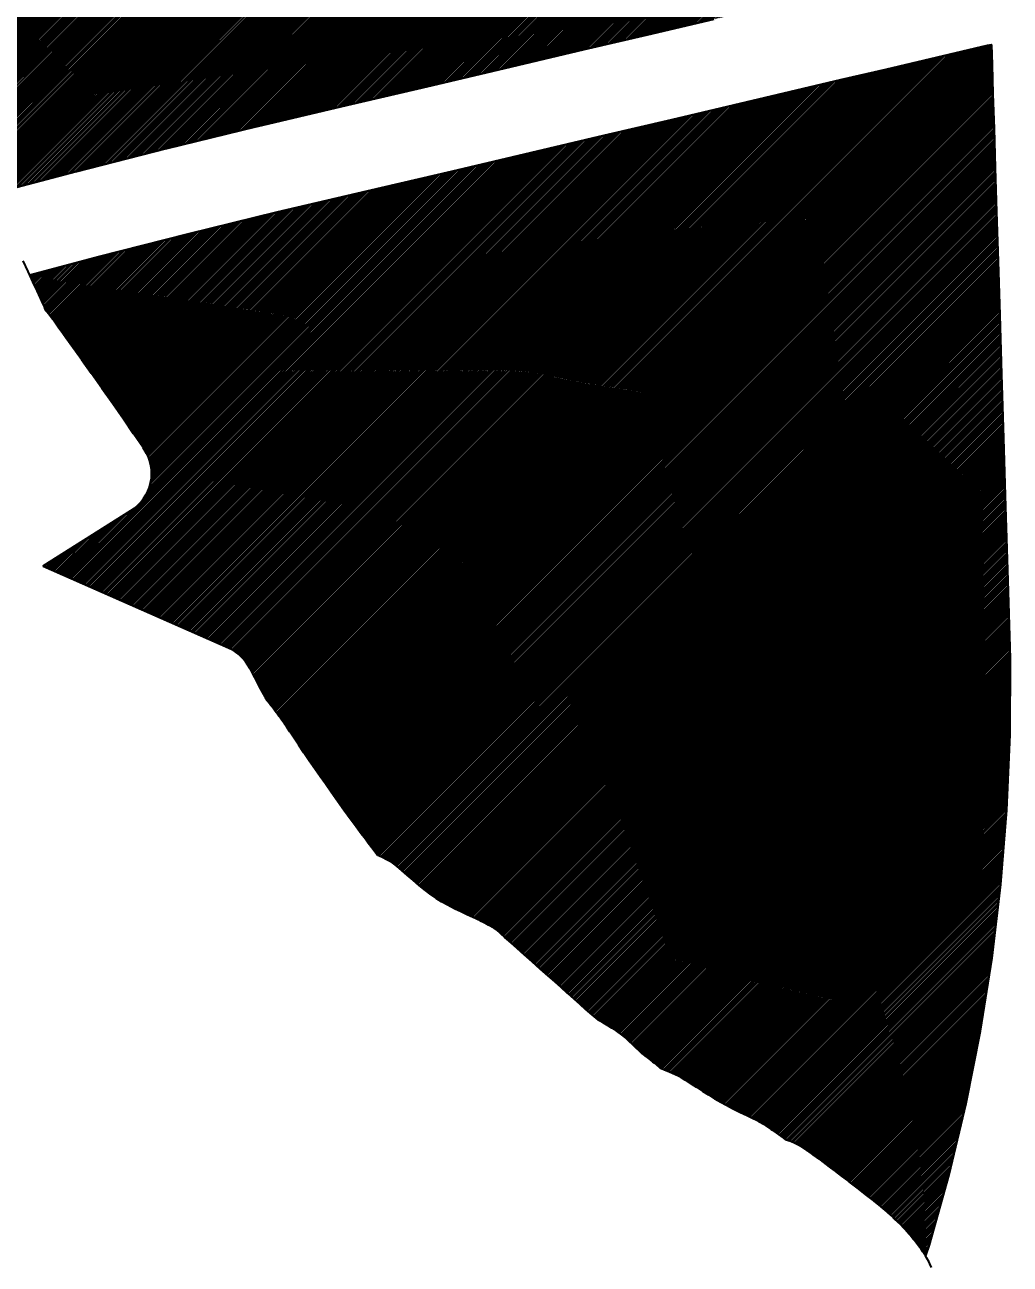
# Model space of a CAD drawing. Header units: metres. Extents: x 729358 to 733474, y 1423022 to 1426173.
# Drawn here: x 731302.6 to 731414.3, y 1424787.4 to 1424927.9 of the extents above; entities that cross this region are included whole.
import ezdxf

# ---------------------------------------------------------------- set-up
doc = ezdxf.new("R2010")
doc.units = ezdxf.units.M
for name, color, linetype in [('GREEN_AREA', 7, 'Continuous'), ('PARCEL_BORDER', 7, 'Continuous'), ('PARCEL_S', 7, 'Continuous')]:
    doc.layers.add(name, color=color, linetype=linetype)

msp = doc.modelspace()

# ---------------------------------------------------------------- hatches: boundary and pattern name
at = {"layer": 'GREEN_AREA', "true_color": 0x96c896}
h = msp.add_hatch(dxfattribs=at)
h.set_pattern_fill('SOLID')
h.paths.add_polyline_path([(731340.31, 1425007.48), (731341.13, 1425007.01), (731341.14, 1425006.83), (731341.26, 1425005.95), (731341.46, 1425005.09), (731341.75, 1425004.26), (731342.11, 1425003.46), (731342.55, 1425002.69), (731343.07, 1425001.97), (731343.66, 1425001.31), (731344.3, 1425000.71), (731345, 1425000.17), (731345.75, 1424999.71), (731346.55, 1424999.32), (731347.37, 1424999.01), (731348.23, 1424998.79), (731348.87, 1424998.68), (731349.63, 1424997.11), (731350.52, 1424995.27), (731351.5, 1424993.24), (731352.57, 1424991.02), (731353.74, 1424988.63), (731354.99, 1424986.05), (731356.33, 1424983.28), (731357.75, 1424980.33), (731357.83, 1424980.18), (731359.34, 1424977.31), (731359.42, 1424977.16), (731361.01, 1424974.36), (731361.1, 1424974.21), (731362.78, 1424971.48), (731362.87, 1424971.34), (731364.63, 1424968.68), (731364.73, 1424968.54), (731366.57, 1424965.95), (731366.67, 1424965.81), (731368.6, 1424963.3), (731368.7, 1424963.16), (731370.71, 1424960.72), (731370.83, 1424960.59), (731372.92, 1424958.22), (731373.03, 1424958.1), (731375.21, 1424955.8), (731375.33, 1424955.68), (731377.58, 1424953.46), (731377.71, 1424953.34), (731380.05, 1424951.19), (731380.18, 1424951.08), (731382.6, 1424949), (731382.73, 1424948.89), (731385.23, 1424946.89), (731385.36, 1424946.79), (731387.95, 1424944.86), (731388.08, 1424944.76), (731390.75, 1424942.91), (731390.89, 1424942.82), (731393.64, 1424941.04), (731396.22, 1424939.36), (731398.63, 1424937.8), (731400.86, 1424936.36), (731402.93, 1424935.02), (731404.42, 1424934.05), (731397.95, 1424932.53), (731392.84, 1424931.33), (731387.09, 1424929.98), (731380.69, 1424928.49), (731373.66, 1424926.84), (731365.99, 1424925.04), (731357.68, 1424923.09), (731348.73, 1424920.99), (731339.14, 1424918.74), (731328.92, 1424916.34), (731328.87, 1424916.33), (731318.67, 1424913.84), (731318.63, 1424913.83), (731308.46, 1424911.24), (731308.41, 1424911.23), (731298.96, 1424908.73), (731298.49, 1424909.76), (731297.92, 1424911.05), (731297.38, 1424912.24), (731296.92, 1424913.29), (731296.54, 1424914.13), (731296.3, 1424914.7), (731296.25, 1424914.8), (731296.22, 1424914.88), (731296.16, 1424915.11), (731296.08, 1424915.37), (731295.97, 1424915.7), (731295.93, 1424915.82), (731295.73, 1424916.28), (731295.49, 1424916.72), (731295.21, 1424917.14), (731295.08, 1424917.28), (731294.96, 1424917.56), (731294.78, 1424918.01), (731294.61, 1424918.42), (731294.24, 1424919.4), (731293.7, 1424920.81), (731293.61, 1424921.05), (731293.41, 1424921.49), (731293.17, 1424921.92), (731292.9, 1424922.32), (731292.58, 1424922.69), (731292.23, 1424923.02), (731291.85, 1424923.33), (731291.44, 1424923.59), (731291.01, 1424923.81), (731290.56, 1424923.99), (731290.09, 1424924.13), (731289.61, 1424924.22), (731289.13, 1424924.26), (731288.64, 1424924.25), (731288.16, 1424924.2), (731287.68, 1424924.1), (731287.21, 1424923.96), (731235.07, 1424904.83), (731174.2, 1424906.71), (731158.8, 1425073.69), (731161.18, 1425097.29), (731168.92, 1425094.44), (731177.24, 1425091.27), (731185.52, 1425088), (731193.76, 1425084.64), (731201.96, 1425081.19), (731210.11, 1425077.64), (731218.22, 1425074), (731226.29, 1425070.27), (731234.31, 1425066.44), (731242.29, 1425062.53), (731250.23, 1425058.51), (731258.13, 1425054.41), (731265.98, 1425050.21), (731273.79, 1425045.92), (731281.55, 1425041.54), (731289.3, 1425037.05), (731296.59, 1425032.83), (731303.39, 1425028.88), (731309.71, 1425025.22), (731315.54, 1425021.84), (731320.88, 1425018.75), (731325.74, 1425015.93), (731330.11, 1425013.4), (731334, 1425011.14), (731337.4, 1425009.17), (731340.31, 1425007.48)])
h.paths.add_polyline_path([(731231.61, 1425044.33), (731231.61, 1424991.39), (731255.35, 1424991.39), (731255.35, 1425044.33), (731231.61, 1425044.33)])
h.paths.add_polyline_path([(731277.08, 1424986.29), (731277.08, 1424931.14), (731302.03, 1424931.14), (731302.03, 1424986.29), (731299.51, 1424986.29), (731299.51, 1425025.96), (731277.08, 1425025.96), (731277.08, 1424986.29)])
h.paths.add_polyline_path([(731322.72, 1424936.62), (731343.75, 1424936.62), (731343.75, 1424985.61), (731322.72, 1424985.61), (731322.72, 1424936.62)])
h = msp.add_hatch(dxfattribs=at)
h.set_pattern_fill('SOLID')
h.paths.add_polyline_path([(731389.16, 1424801.46), (731388.84, 1424801.56), (731388.63, 1424801.72), (731388.61, 1424801.74), (731388.06, 1424802.14), (731387.97, 1424802.22), (731387.39, 1424802.63), (731387.21, 1424802.75), (731386.61, 1424803.14), (731386.36, 1424803.29), (731385.81, 1424803.6), (731385.64, 1424803.7), (731385.02, 1424804.01), (731384.93, 1424804.06), (731384.26, 1424804.39), (731384.23, 1424804.4), (731383.52, 1424804.75), (731382.82, 1424805.09), (731382.14, 1424805.44), (731381.49, 1424805.8), (731380.82, 1424806.19), (731380.14, 1424806.61), (731379.46, 1424807.05), (731378.8, 1424807.48), (731378.79, 1424807.48), (731378.19, 1424807.88), (731378.13, 1424807.92), (731377.62, 1424808.24), (731377.45, 1424808.34), (731377.05, 1424808.57), (731376.76, 1424808.73), (731376.27, 1424808.97), (731376.09, 1424809.05), (731375.6, 1424809.27), (731375.48, 1424809.32), (731375.03, 1424809.5), (731374.98, 1424809.52), (731374.68, 1424809.64), (731374.63, 1424809.69), (731374.21, 1424810.07), (731373.99, 1424810.24), (731373.81, 1424810.38), (731373.52, 1424810.59), (731373.49, 1424810.62), (731373.18, 1424810.84), (731372.91, 1424811.04), (731372.72, 1424811.19), (731372.57, 1424811.32), (731372.27, 1424811.61), (731371.87, 1424812), (731371.83, 1424812.04), (731371.38, 1424812.47), (731371.27, 1424812.57), (731370.8, 1424812.99), (731370.62, 1424813.15), (731370.14, 1424813.53), (731369.87, 1424813.74), (731369.42, 1424814.06), (731369.15, 1424814.23), (731368.73, 1424814.49), (731368.56, 1424814.59), (731368.16, 1424814.82), (731368.15, 1424814.83), (731367.82, 1424815.01), (731367.61, 1424815.14), (731367.4, 1424815.29), (731367.13, 1424815.5), (731366.7, 1424815.86), (731366.17, 1424816.33), (731365.55, 1424816.88), (731364.88, 1424817.49), (731364.87, 1424817.49), (731364.16, 1424818.14), (731364.13, 1424818.16), (731363.4, 1424818.81), (731363.39, 1424818.82), (731362.72, 1424819.41), (731361.92, 1424820.12), (731361.03, 1424820.91), (731360.11, 1424821.73), (731359.22, 1424822.52), (731358.41, 1424823.24), (731357.74, 1424823.84), (731357.26, 1424824.27), (731357.07, 1424824.43), (731356.91, 1424824.59), (731356.72, 1424824.77), (731356.4, 1424825.04), (731356.17, 1424825.23), (731355.79, 1424825.5), (731355.57, 1424825.64), (731355.3, 1424825.8), (731355.06, 1424825.94), (731354.94, 1424826.01), (731354.67, 1424826.15), (731354.67, 1424826.15), (731354.37, 1424826.31), (731354.2, 1424826.4), (731353.93, 1424826.52), (731353.83, 1424826.57), (731353.36, 1424826.78), (731352.75, 1424827.06), (731352.05, 1424827.39), (731351.3, 1424827.75), (731350.55, 1424828.14), (731349.84, 1424828.53), (731349.24, 1424828.89), (731348.66, 1424829.29), (731348.01, 1424829.79), (731347.31, 1424830.35), (731346.62, 1424830.94), (731345.95, 1424831.52), (731345.36, 1424832.03), (731345.3, 1424832.08), (731344.83, 1424832.48), (731344.59, 1424832.67), (731344.27, 1424832.9), (731343.93, 1424833.13), (731343.57, 1424833.33), (731343.21, 1424833.51), (731342.64, 1424833.76), (731342.58, 1424833.78), (731342.31, 1424834.14), (731341.95, 1424834.63), (731341.93, 1424834.66), (731341.54, 1424835.18), (731341.21, 1424835.62), (731340.74, 1424836.24), (731340.16, 1424837.04), (731339.5, 1424837.95), (731338.78, 1424838.93), (731338.05, 1424839.94), (731337.34, 1424840.94), (731336.67, 1424841.88), (731336.08, 1424842.71), (731335.47, 1424843.6), (731334.85, 1424844.51), (731334.24, 1424845.41), (731333.66, 1424846.27), (731333.13, 1424847.07), (731332.67, 1424847.75), (731332.66, 1424847.77), (731332.3, 1424848.31), (731332.27, 1424848.36), (731332.01, 1424848.73), (731331.95, 1424848.81), (731331.64, 1424849.25), (731331.61, 1424849.29), (731331.3, 1424849.71), (731331.28, 1424849.74), (731330.99, 1424850.12), (731330.98, 1424850.14), (731330.74, 1424850.46), (731330.55, 1424850.71), (731330.51, 1424850.76), (731330.33, 1424850.99), (731330.27, 1424851.06), (731330.15, 1424851.21), (731330.12, 1424851.26), (731330.11, 1424851.26), (731330.07, 1424851.34), (731329.86, 1424851.7), (731329.56, 1424852.23), (731329.22, 1424852.86), (731328.85, 1424853.55), (731328.48, 1424854.25), (731328.14, 1424854.92), (731328.14, 1424854.92), (731327.9, 1424855.36), (731327.61, 1424855.76), (731327.29, 1424856.14), (731326.93, 1424856.48), (731326.54, 1424856.79), (731326.12, 1424857.06), (731325.68, 1424857.28), (731304.7, 1424866.53), (731314.64, 1424872.77), (731315.05, 1424873.06), (731315.42, 1424873.38), (731315.77, 1424873.74), (731316.07, 1424874.13), (731316.34, 1424874.56), (731316.56, 1424875), (731316.74, 1424875.47), (731316.87, 1424875.95), (731316.95, 1424876.44), (731316.98, 1424876.93), (731316.96, 1424877.43), (731316.89, 1424877.92), (731316.78, 1424878.41), (731316.62, 1424878.88), (731316.41, 1424879.33), (731316.15, 1424879.76), (731316.01, 1424879.98), (731315.97, 1424880.04), (731314.96, 1424881.52), (731314.94, 1424881.56), (731313.81, 1424883.2), (731313.79, 1424883.22), (731312.59, 1424884.94), (731312.57, 1424884.96), (731311.35, 1424886.69), (731311.34, 1424886.71), (731310.15, 1424888.39), (731310.14, 1424888.4), (731309.03, 1424889.95), (731309.03, 1424889.96), (731308.06, 1424891.32), (731308.05, 1424891.33), (731307.27, 1424892.42), (731306.71, 1424893.19), (731306.47, 1424893.53), (731306.16, 1424893.97), (731306.16, 1424893.97), (731305.84, 1424894.41), (731305.79, 1424894.49), (731305.53, 1424894.84), (731305.29, 1424895.14), (731305.12, 1424895.34), (731304.98, 1424895.49), (731304.93, 1424895.63), (731304.82, 1424895.91), (731304.68, 1424896.21), (731304.65, 1424896.27), (731304.38, 1424896.87), (731304.38, 1424896.88), (731303.99, 1424897.72), (731303.99, 1424897.72), (731303.52, 1424898.74), (731303.17, 1424899.5), (731310.95, 1424901.56), (731321.07, 1424904.13), (731331.22, 1424906.61), (731341.43, 1424909), (731351.02, 1424911.25), (731359.97, 1424913.35), (731368.28, 1424915.3), (731375.95, 1424917.1), (731382.98, 1424918.75), (731389.37, 1424920.25), (731395.12, 1424921.6), (731400.24, 1424922.8), (731411.74, 1424925.5), (731412.18, 1424925.6), (731412.25, 1424923.36), (731412.35, 1424920.02), (731412.47, 1424916.12), (731412.61, 1424911.66), (731412.76, 1424906.65), (731412.93, 1424901.08), (731413.12, 1424894.96), (731413.32, 1424888.28), (731413.54, 1424881.04), (731413.78, 1424873.24), (731414.04, 1424864.89), (731414.31, 1424856.07), (731414.26, 1424847.44), (731413.89, 1424838.89), (731413.21, 1424830.45), (731412.22, 1424822.09), (731410.91, 1424813.83), (731409.29, 1424805.65), (731407.35, 1424797.57), (731405.1, 1424789.58), (731404.71, 1424788.38), (731404.69, 1424788.42), (731404.4, 1424788.87), (731404.21, 1424789.16), (731403.92, 1424789.56), (731403.81, 1424789.71), (731403.46, 1424790.16), (731403.35, 1424790.28), (731402.95, 1424790.77), (731402.84, 1424790.88), (731402.39, 1424791.39), (731402.28, 1424791.51), (731401.78, 1424792.03), (731401.67, 1424792.14), (731401.13, 1424792.67), (731400.95, 1424792.84), (731400.47, 1424793.26), (731400.35, 1424793.37), (731399.69, 1424793.92), (731399.62, 1424793.98), (731398.83, 1424794.62), (731398.79, 1424794.65), (731397.91, 1424795.34), (731397.88, 1424795.36), (731396.97, 1424796.07), (731396.95, 1424796.09), (731396.06, 1424796.77), (731396.05, 1424796.79), (731395.23, 1424797.41), (731395.21, 1424797.42), (731394.52, 1424797.95), (731394.5, 1424797.96), (731393.98, 1424798.36), (731393.96, 1424798.37), (731393.31, 1424798.85), (731393.29, 1424798.87), (731392.64, 1424799.36), (731392.61, 1424799.38), (731391.98, 1424799.84), (731391.93, 1424799.87), (731391.37, 1424800.27), (731391.28, 1424800.33), (731390.84, 1424800.63), (731390.58, 1424800.79), (731390.29, 1424800.96), (731389.87, 1424801.18), (731389.43, 1424801.36), (731389.16, 1424801.46)])
h.paths.add_polyline_path([(731383.39, 1424829.4), (731408.71, 1424829.4), (731408.71, 1424872.35), (731383.39, 1424872.35), (731383.39, 1424829.4)])
at = {"layer": 'PARCEL_S', "true_color": 0xffc8c8}
h = msp.add_hatch(dxfattribs=at)
h.set_pattern_fill('SOLID')
h.paths.add_polyline_path([(731408.71, 1424829.4), (731408.71, 1424872.35), (731383.39, 1424872.35), (731383.39, 1424829.4), (731408.71, 1424829.4)])

# ---------------------------------------------------------------- linework, layer by layer
at = {"layer": 'PARCEL_BORDER', "lineweight": 40, "true_color": 0x323232}
for points in [[(731298.96, 1424908.73), (731308.41, 1424911.23), (731308.46, 1424911.24), (731318.63, 1424913.83), (731318.67, 1424913.84), (731328.87, 1424916.33), (731328.92, 1424916.34), (731339.14, 1424918.74), (731348.73, 1424920.99), (731357.68, 1424923.09), (731365.99, 1424925.04), (731373.66, 1424926.84), (731380.69, 1424928.49)], [(731405.39, 1424787.08), (731405.2, 1424787.48), (731405.11, 1424787.65), (731404.87, 1424788.12), (731404.71, 1424788.38), (731405.1, 1424789.58), (731407.35, 1424797.57), (731409.29, 1424805.65), (731410.91, 1424813.83), (731412.22, 1424822.09), (731413.21, 1424830.45), (731413.89, 1424838.89), (731414.26, 1424847.44), (731414.31, 1424856.07), (731414.04, 1424864.89), (731413.78, 1424873.24), (731413.54, 1424881.04), (731413.32, 1424888.28), (731413.12, 1424894.96), (731412.93, 1424901.08), (731412.76, 1424906.65), (731412.61, 1424911.66), (731412.47, 1424916.12), (731412.35, 1424920.02), (731412.25, 1424923.36), (731412.18, 1424925.6), (731411.74, 1424925.5), (731400.24, 1424922.8), (731395.12, 1424921.6), (731389.37, 1424920.25), (731382.98, 1424918.75), (731375.95, 1424917.1), (731368.28, 1424915.3), (731359.97, 1424913.35), (731351.02, 1424911.25), (731341.43, 1424909), (731331.22, 1424906.61), (731321.07, 1424904.13), (731310.95, 1424901.56), (731303.17, 1424899.5), (731302.99, 1424899.89), (731302.42, 1424901.13)]]:
    msp.add_lwpolyline(points, dxfattribs=at)
at = {"layer": 'PARCEL_BORDER', "lineweight": 50, "true_color": 0x326432}
msp.add_lwpolyline([(731380.69, 1424928.49), (731373.66, 1424926.84), (731365.99, 1424925.04), (731357.68, 1424923.09), (731348.73, 1424920.99), (731339.14, 1424918.74), (731328.92, 1424916.34), (731328.87, 1424916.33), (731318.67, 1424913.84), (731318.63, 1424913.83), (731308.46, 1424911.24), (731308.41, 1424911.23), (731298.96, 1424908.73)], dxfattribs=at)
msp.add_lwpolyline([(731389.16, 1424801.46), (731388.84, 1424801.56), (731388.63, 1424801.72), (731388.61, 1424801.74), (731388.06, 1424802.14), (731387.97, 1424802.22), (731387.39, 1424802.63), (731387.21, 1424802.75), (731386.61, 1424803.14), (731386.36, 1424803.29), (731385.81, 1424803.6), (731385.64, 1424803.7), (731385.02, 1424804.01), (731384.93, 1424804.06), (731384.26, 1424804.39), (731384.23, 1424804.4), (731383.52, 1424804.75), (731382.82, 1424805.09), (731382.14, 1424805.44), (731381.49, 1424805.8), (731380.82, 1424806.19), (731380.14, 1424806.61), (731379.46, 1424807.05), (731378.8, 1424807.48), (731378.79, 1424807.48), (731378.19, 1424807.88), (731378.13, 1424807.92), (731377.62, 1424808.24), (731377.45, 1424808.34), (731377.05, 1424808.57), (731376.76, 1424808.73), (731376.27, 1424808.97), (731376.09, 1424809.05), (731375.6, 1424809.27), (731375.48, 1424809.32), (731375.03, 1424809.5), (731374.98, 1424809.52), (731374.68, 1424809.64), (731374.63, 1424809.69), (731374.21, 1424810.07), (731373.99, 1424810.24), (731373.81, 1424810.38), (731373.52, 1424810.59), (731373.49, 1424810.62), (731373.18, 1424810.84), (731372.91, 1424811.04), (731372.72, 1424811.19), (731372.57, 1424811.32), (731372.27, 1424811.61), (731371.87, 1424812), (731371.83, 1424812.04), (731371.38, 1424812.47), (731371.27, 1424812.57), (731370.8, 1424812.99), (731370.62, 1424813.15), (731370.14, 1424813.53), (731369.87, 1424813.74), (731369.42, 1424814.06), (731369.15, 1424814.23), (731368.73, 1424814.49), (731368.56, 1424814.59), (731368.16, 1424814.82), (731368.15, 1424814.83), (731367.82, 1424815.01), (731367.61, 1424815.14), (731367.4, 1424815.29), (731367.13, 1424815.5), (731366.7, 1424815.86), (731366.17, 1424816.33), (731365.55, 1424816.88), (731364.88, 1424817.49), (731364.87, 1424817.49), (731364.16, 1424818.14), (731364.13, 1424818.16), (731363.4, 1424818.81), (731363.39, 1424818.82), (731362.72, 1424819.41), (731361.92, 1424820.12), (731361.03, 1424820.91), (731360.11, 1424821.73), (731359.22, 1424822.52), (731358.41, 1424823.24), (731357.74, 1424823.84), (731357.26, 1424824.27), (731357.07, 1424824.43), (731356.91, 1424824.59), (731356.72, 1424824.77), (731356.4, 1424825.04), (731356.17, 1424825.23), (731355.79, 1424825.5), (731355.57, 1424825.64), (731355.3, 1424825.8), (731355.06, 1424825.94), (731354.94, 1424826.01), (731354.67, 1424826.15), (731354.67, 1424826.15), (731354.37, 1424826.31), (731354.2, 1424826.4), (731353.93, 1424826.52), (731353.83, 1424826.57), (731353.36, 1424826.78), (731352.75, 1424827.06), (731352.05, 1424827.39), (731351.3, 1424827.75), (731350.55, 1424828.14), (731349.84, 1424828.53), (731349.24, 1424828.89), (731348.66, 1424829.29), (731348.01, 1424829.79), (731347.31, 1424830.35), (731346.62, 1424830.94), (731345.95, 1424831.52), (731345.36, 1424832.03), (731345.3, 1424832.08), (731344.83, 1424832.48), (731344.59, 1424832.67), (731344.27, 1424832.9), (731343.93, 1424833.13), (731343.57, 1424833.33), (731343.21, 1424833.51), (731342.64, 1424833.76), (731342.58, 1424833.78), (731342.31, 1424834.14), (731341.95, 1424834.63), (731341.93, 1424834.66), (731341.54, 1424835.18), (731341.21, 1424835.62), (731340.74, 1424836.24), (731340.16, 1424837.04), (731339.5, 1424837.95), (731338.78, 1424838.93), (731338.05, 1424839.94), (731337.34, 1424840.94), (731336.67, 1424841.88), (731336.08, 1424842.71), (731335.47, 1424843.6), (731334.85, 1424844.51), (731334.24, 1424845.41), (731333.66, 1424846.27), (731333.13, 1424847.07), (731332.67, 1424847.75), (731332.66, 1424847.77), (731332.3, 1424848.31), (731332.27, 1424848.36), (731332.01, 1424848.73), (731331.95, 1424848.81), (731331.64, 1424849.25), (731331.61, 1424849.29), (731331.3, 1424849.71), (731331.28, 1424849.74), (731330.99, 1424850.12), (731330.98, 1424850.14), (731330.74, 1424850.46), (731330.55, 1424850.71), (731330.51, 1424850.76), (731330.33, 1424850.99), (731330.27, 1424851.06), (731330.15, 1424851.21), (731330.12, 1424851.26), (731330.11, 1424851.26), (731330.07, 1424851.34), (731329.86, 1424851.7), (731329.56, 1424852.23), (731329.22, 1424852.86), (731328.85, 1424853.55), (731328.48, 1424854.25), (731328.14, 1424854.92), (731328.14, 1424854.92), (731327.9, 1424855.36), (731327.61, 1424855.76), (731327.29, 1424856.14), (731326.93, 1424856.48), (731326.54, 1424856.79), (731326.12, 1424857.06), (731325.68, 1424857.28), (731304.7, 1424866.53), (731314.64, 1424872.77), (731315.05, 1424873.06), (731315.42, 1424873.38), (731315.77, 1424873.74), (731316.07, 1424874.13), (731316.34, 1424874.56), (731316.56, 1424875), (731316.74, 1424875.47), (731316.87, 1424875.95), (731316.95, 1424876.44), (731316.98, 1424876.93), (731316.96, 1424877.43), (731316.89, 1424877.92), (731316.78, 1424878.41), (731316.62, 1424878.88), (731316.41, 1424879.33), (731316.15, 1424879.76), (731316.01, 1424879.98), (731315.97, 1424880.04), (731314.96, 1424881.52), (731314.94, 1424881.56), (731313.81, 1424883.2), (731313.79, 1424883.22), (731312.59, 1424884.94), (731312.57, 1424884.96), (731311.35, 1424886.69), (731311.34, 1424886.71), (731310.15, 1424888.39), (731310.14, 1424888.4), (731309.03, 1424889.95), (731309.03, 1424889.96), (731308.06, 1424891.32), (731308.05, 1424891.33), (731307.27, 1424892.42), (731306.71, 1424893.19), (731306.47, 1424893.53), (731306.16, 1424893.97), (731306.16, 1424893.97), (731305.84, 1424894.41), (731305.79, 1424894.49), (731305.53, 1424894.84), (731305.29, 1424895.14), (731305.12, 1424895.34), (731304.98, 1424895.49), (731304.93, 1424895.63), (731304.82, 1424895.91), (731304.68, 1424896.21), (731304.65, 1424896.27), (731304.38, 1424896.87), (731304.38, 1424896.88), (731303.99, 1424897.72), (731303.99, 1424897.72), (731303.52, 1424898.74), (731303.17, 1424899.5), (731310.95, 1424901.56), (731321.07, 1424904.13), (731331.22, 1424906.61), (731341.43, 1424909), (731351.02, 1424911.25), (731359.97, 1424913.35), (731368.28, 1424915.3), (731375.95, 1424917.1), (731382.98, 1424918.75), (731389.37, 1424920.25), (731395.12, 1424921.6), (731400.24, 1424922.8), (731411.74, 1424925.5), (731412.18, 1424925.6), (731412.25, 1424923.36), (731412.35, 1424920.02), (731412.47, 1424916.12), (731412.61, 1424911.66), (731412.76, 1424906.65), (731412.93, 1424901.08), (731413.12, 1424894.96), (731413.32, 1424888.28), (731413.54, 1424881.04), (731413.78, 1424873.24), (731414.04, 1424864.89), (731414.31, 1424856.07), (731414.26, 1424847.44), (731413.89, 1424838.89), (731413.21, 1424830.45), (731412.22, 1424822.09), (731410.91, 1424813.83), (731409.29, 1424805.65), (731407.35, 1424797.57), (731405.1, 1424789.58), (731404.71, 1424788.38), (731404.69, 1424788.42), (731404.4, 1424788.87), (731404.21, 1424789.16), (731403.92, 1424789.56), (731403.81, 1424789.71), (731403.46, 1424790.16), (731403.35, 1424790.28), (731402.95, 1424790.77), (731402.84, 1424790.88), (731402.39, 1424791.39), (731402.28, 1424791.51), (731401.78, 1424792.03), (731401.67, 1424792.14), (731401.13, 1424792.67), (731400.95, 1424792.84), (731400.47, 1424793.26), (731400.35, 1424793.37), (731399.69, 1424793.92), (731399.62, 1424793.98), (731398.83, 1424794.62), (731398.79, 1424794.65), (731397.91, 1424795.34), (731397.88, 1424795.36), (731396.97, 1424796.07), (731396.95, 1424796.09), (731396.06, 1424796.77), (731396.05, 1424796.79), (731395.23, 1424797.41), (731395.21, 1424797.42), (731394.52, 1424797.95), (731394.5, 1424797.96), (731393.98, 1424798.36), (731393.96, 1424798.37), (731393.31, 1424798.85), (731393.29, 1424798.87), (731392.64, 1424799.36), (731392.61, 1424799.38), (731391.98, 1424799.84), (731391.93, 1424799.87), (731391.37, 1424800.27), (731391.28, 1424800.33), (731390.84, 1424800.63), (731390.58, 1424800.79), (731390.29, 1424800.96), (731389.87, 1424801.18), (731389.43, 1424801.36), (731389.16, 1424801.46)], close=True, dxfattribs=at)
at = {"layer": 'PARCEL_BORDER', "lineweight": 50, "true_color": 0x323232}
msp.add_lwpolyline([(731408.71, 1424829.4), (731408.71, 1424872.35), (731383.39, 1424872.35), (731383.39, 1424829.4), (731408.71, 1424829.4)], close=True, dxfattribs=at)

doc.saveas('drawing.dxf')
